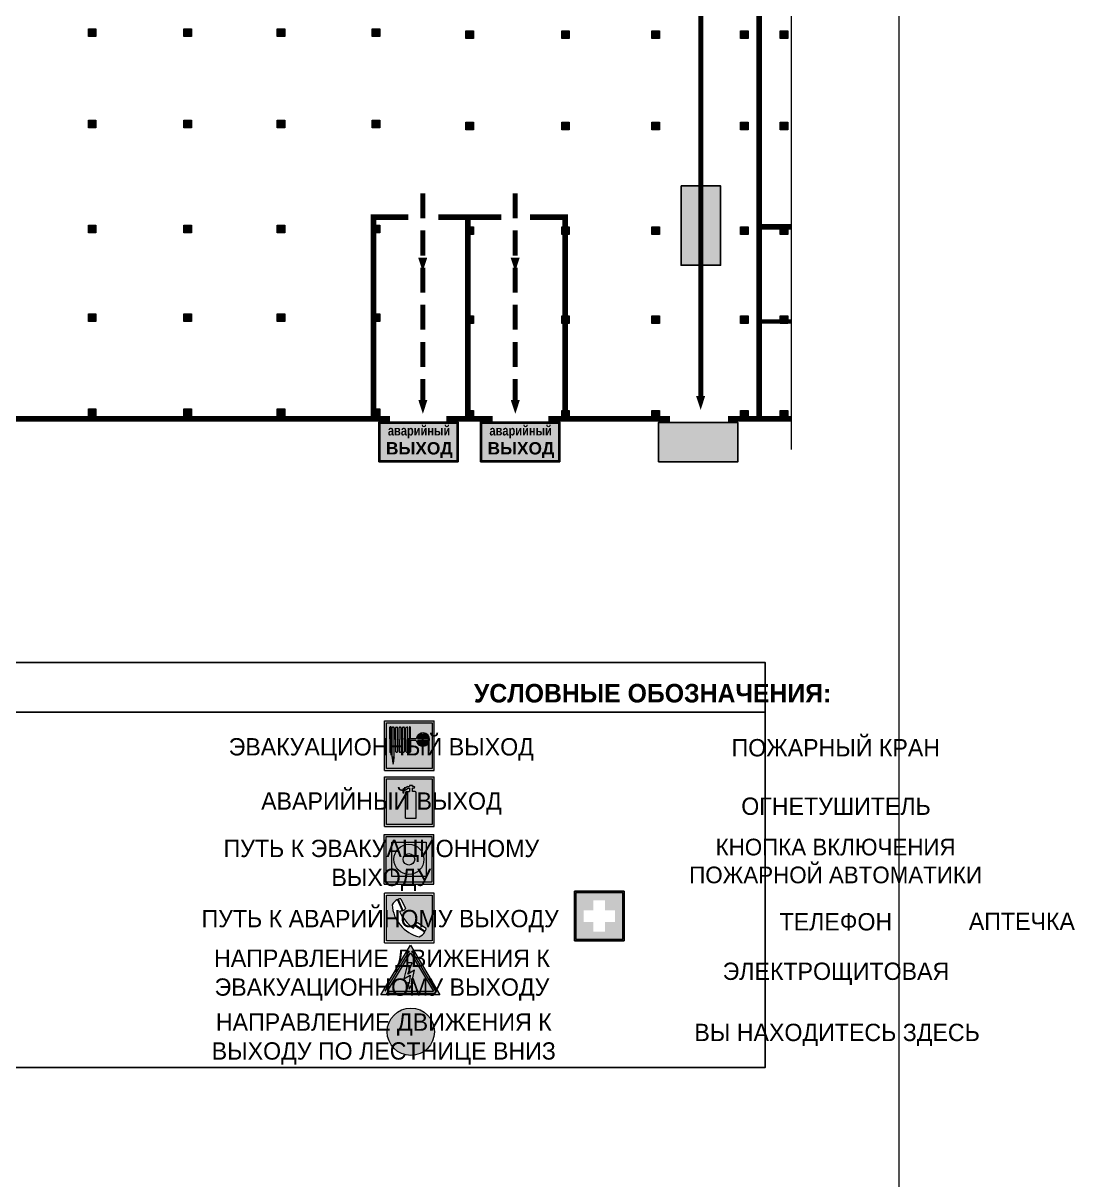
# Model space of a CAD drawing. Header units: millimetres. Extents: x 13810 to 67229, y 12374 to 21950.
# Drawn here: x 27735 to 27905, y 14159.5 to 14346.4 of the extents above; entities that cross this region are included whole.
import ezdxf

# ---------------------------------------------------------------- set-up
doc = ezdxf.new("R2010")
doc.units = ezdxf.units.MM
doc.linetypes.add('{ Wide Dash }', pattern=[12, 4, -2, 4, -2])
doc.layers.add('План_Штампы', color=7, linetype='Continuous')
doc.styles.add('обычный', font='arial.ttf')

# ---------------------------------------------------------------- blocks, each defined once
blk = doc.blocks.new('A$C3E6D3DDE')
at = {"lineweight": 5}
h = blk.add_hatch(color=40, dxfattribs=at)
h.paths.add_polyline_path([(24.1, 1.45), (16.46, -11.35), (31.74, -11.35)])
h.paths.add_polyline_path([(24.09, -0.46), (30.03, -10.41), (18.14, -10.41)], flags=16)
h.paths.add_polyline_path([(24.54, -3.08), (23.41, -6.02), (25.13, -5.01), (24.33, -8.5), (24.82, -8.27), (23.79, -9.86), (23.4, -8.04), (23.8, -8.43), (24.04, -6.29), (22.39, -7.25), (23.44, -3.08)], flags=0)
h = blk.add_hatch(color=256, dxfattribs=at)
h.paths.add_polyline_path([(24.37, 0.03, 0.567511), (23.82, 0.03), (17.59, -10.4, 0.582454), (17.86, -10.88), (30.32, -10.88, 0.582149), (30.6, -10.4)])
h.paths.add_polyline_path([(24.09, -0.46), (18.14, -10.41), (30.03, -10.41)], flags=16)
h.paths.add_polyline_path([(24.54, -3.08), (23.41, -6.02), (25.13, -5.01), (24.33, -8.5), (24.82, -8.27), (23.79, -9.86), (23.4, -8.04), (23.8, -8.43), (24.04, -6.29), (22.39, -7.25), (23.44, -3.08)], flags=0)
h = blk.add_hatch(color=40, dxfattribs=at)
h.paths.add_polyline_path([(24.09, -0.46), (18.14, -10.41), (30.03, -10.41)])
h.paths.add_polyline_path([(24.82, -8.27), (23.79, -9.86), (23.4, -8.04), (23.8, -8.43), (24.04, -6.29), (22.39, -7.25), (23.44, -3.08), (24.54, -3.08), (23.41, -6.02), (25.13, -5.01), (24.33, -8.5)], flags=16)
at = {"color": 40, "lineweight": 5}
for p, q in [((16.46, -11.35), (24.1, 1.45)), ((24.1, 1.45), (31.74, -11.35))]:
    blk.add_line(p, q, dxfattribs=at)
at = {"lineweight": 5}
for p, q in [((17.59, -10.4), (23.82, 0.03)), ((24.37, 0.03), (30.6, -10.4)), ((18.14, -10.41), (24.09, -0.46)), ((24.09, -0.46), (30.03, -10.41)), ((23.44, -3.08), (22.39, -7.25)), ((23.41, -6.02), (24.54, -3.08)), ((25.13, -5.01), (23.41, -6.02)), ((24.54, -3.08), (23.44, -3.08)), ((24.33, -8.5), (25.13, -5.01)), ((22.39, -7.25), (24.04, -6.29)), ((23.8, -8.43), (23.4, -8.04)), ((23.4, -8.04), (23.79, -9.86)), ((23.79, -9.86), (24.82, -8.27)), ((24.04, -6.29), (23.8, -8.43)), ((24.82, -8.27), (24.33, -8.5)), ((17.86, -10.88), (30.32, -10.88)), ((18.14, -10.41), (30.03, -10.41))]:
    blk.add_line(p, q, dxfattribs=at)
at = {"color": 50, "lineweight": 5}
blk.add_line((31.74, -11.35), (16.46, -11.35), dxfattribs=at)
blk = doc.blocks.new('A$C54414219')
at = {"true_color": 0xffffff}
h = blk.add_hatch(color=7, dxfattribs=at)
h.paths.add_polyline_path([(2.39, -9.45), (2.39, -18.3), (11.23, -18.3), (11.23, -9.45)], flags=0)
h.paths.add_polyline_path([(10.71, -13.87, -1), (2.92, -13.87, -1)], flags=0)
h.paths.add_polyline_path([(8.3, -13.87, -1), (5.33, -13.87, -1)], flags=0)
h.paths.add_polyline_path([(0.41, -7.47), (0.41, -20.27), (13.21, -20.27), (13.21, -7.47)])
h.paths.add_polyline_path([(0.92, -19.77), (12.71, -19.77), (12.71, -7.98), (0.92, -7.98)], flags=16)
h.paths.add_polyline_path([(11.23, -9.45), (11.23, -18.3), (2.39, -18.3), (2.39, -9.45)], flags=0)
at = {"lineweight": 5}
h = blk.add_hatch(color=242, dxfattribs=at)
h.paths.add_polyline_path([(12.71, -7.98), (0.92, -7.98), (0.92, -19.77), (12.71, -19.77)])
h.paths.add_polyline_path([(11.23, -18.3), (2.39, -18.3), (2.39, -9.45), (11.23, -9.45)], flags=16)
h.paths.add_polyline_path([(10.71, -13.87, -1), (2.92, -13.87, -1)], flags=0)
h.paths.add_polyline_path([(8.3, -13.87, -1), (5.33, -13.87, -1)], flags=0)
at = {"true_color": 0xffffff}
h = blk.add_hatch(color=7, dxfattribs=at)
h.paths.add_polyline_path([(2.39, -9.45), (2.39, -18.3), (11.23, -18.3), (11.23, -9.45)])
h.paths.add_polyline_path([(10.71, -13.87, -1), (2.92, -13.87, -1)], flags=16)
h.paths.add_polyline_path([(8.3, -13.87, -1), (5.33, -13.87, -1)], flags=0)
at = {"lineweight": 5}
h = blk.add_hatch(color=242, dxfattribs=at)
h.paths.add_polyline_path([(2.92, -13.87, 1), (10.71, -13.87, 1)])
h.paths.add_polyline_path([(8.3, -13.87, -1), (5.33, -13.87, -1)], flags=16)
at = {"color": 242, "lineweight": 5}
for p, q in [((0.41, -20.27), (0.41, -7.47)), ((0.41, -7.47), (13.21, -7.47)), ((0.41, -7.47), (13.21, -7.47)), ((13.21, -20.27), (13.21, -7.47)), ((0.41, -20.27), (13.21, -20.27))]:
    blk.add_line(p, q, dxfattribs=at)
for points in [[(0.92, -7.98), (12.71, -7.98), (12.71, -19.77), (0.92, -19.77)], [(2.39, -9.45), (11.23, -9.45), (11.23, -18.3), (2.39, -18.3)]]:
    blk.add_lwpolyline(points, close=True, dxfattribs=at)
for radius in [3.89, 1.49]:
    blk.add_circle((6.81, -13.87), radius, dxfattribs=at)
blk = doc.blocks.new('A$C456E1F9C')
at = {"lineweight": 5}
h = blk.add_hatch(color=242, dxfattribs=at)
h.paths.add_polyline_path([(0.51, -1.47), (0.51, -13.26), (12.29, -13.26), (12.29, -1.47)])
h.paths.add_polyline_path([(5.42, -4.95, -0.254479), (4.78, -5.4), (3.52, -2.53, -0.209735), (4.23, -2.4)], flags=16)
h.paths.add_polyline_path([(8.53, -8.6), (10.87, -10.17), (10.54, -10.76), (8.03, -9.13, -0.192251)], flags=16)
h.paths.add_polyline_path([(4.61, -5.49, 0.005518), (3.87, -5.72, 0.128647), (7.49, -10.01, 0.00809), (7.83, -9.33), (10.47, -10.97, -0.16736), (8.99, -12.25, -0.327862), (1.95, -3.95, -0.166952), (3.36, -2.62)], flags=16)
at = {"color": 242, "lineweight": 5}
for p, q in [((0, -13.77), (0, -0.97)), ((12.8, -0.97), (0, -0.97)), ((4.61, -5.49), (3.36, -2.62)), ((3.52, -2.53), (4.78, -5.4)), ((4.23, -2.4), (5.42, -4.95)), ((12.8, -13.77), (12.8, -0.97)), ((10.81, -10.12), (8.53, -8.6)), ((7.83, -9.33), (10.47, -10.97)), ((8.03, -9.13), (10.54, -10.76)), ((10.54, -10.76), (10.8, -10.3)), ((10.8, -10.3), (10.81, -10.12)), ((0, -13.77), (12.8, -13.77))]:
    blk.add_line(p, q, dxfattribs=at)
blk.add_lwpolyline([(0.51, -1.47), (12.29, -1.47), (12.29, -13.26), (0.51, -13.26)], close=True, dxfattribs=at)
for centre, radius, start, end in [((4.59, -5.34), 2.99, 114.2845, 152.1974), ((4.02, -3.27), 0.891, 76.3284, 123.7092), ((11.12, -3.31), 9.19, 183.9915, 256.6009), ((14.98, -39.1), 35.17, 107.1487, 108.4135), ((13.86, -0.94), 11.08, 205.5536, 234.8762), ((4.68, -4.59), 0.824, 276.9621, 334.0723), ((8.94, -9.5), 0.989, 114.4092, 157.9388), ((-13.31, 0.8), 23.44, 332.5487, 334.4027), ((7.87, -9.46), 3, 291.9291, 329.9329)]:
    blk.add_arc(centre, radius, start, end, dxfattribs=at)
blk = doc.blocks.new('A$C18900ED3')
h = blk.add_hatch(color=126)
h.paths.add_polyline_path([(-0.18, -0.18), (-7.02, -0.18), (-7.02, -7.02), (-0.18, -7.02)])
h.paths.add_polyline_path([(-5.89, -4.46), (-5.89, -2.77), (-4.46, -2.77), (-4.46, -1.31), (-2.77, -1.31), (-2.77, -2.77), (-1.33, -2.77), (-1.33, -4.46), (-2.77, -4.46), (-2.77, -5.89), (-4.46, -5.89), (-4.46, -4.46)], flags=16)
at = {"color": 126}
for p, q in [((-7.2, 0), (-7.2, -7.2)), ((0, 0), (-7.2, 0)), ((0, -7.2), (0, 0)), ((-7.02, -7.02), (-7.02, -0.18)), ((-7.02, -0.18), (-0.18, -0.18)), ((-0.18, -0.18), (-0.18, -7.02)), ((-7.2, -7.2), (0, -7.2)), ((-0.18, -7.02), (-7.02, -7.02))]:
    blk.add_line(p, q, dxfattribs=at)
blk = doc.blocks.new('A$C37112FD5')
at = {"true_color": 0xf5f5ff}
h = blk.add_hatch(color=7, dxfattribs=at)
h.dxf.hatch_style = 1
h.paths.add_polyline_path([(12.8, -7.4), (0, -7.4), (0, -20.2), (12.8, -20.2)])
h.paths.add_polyline_path([(12.29, -7.91), (12.29, -19.69), (0.51, -19.69), (0.51, -7.91)], flags=16)
h.paths.add_polyline_path([(4.98, -9.04, -0.42597), (5.17, -9.22), (5.17, -12.25), (5.17, -15.29, -0.432244), (4.98, -15.47), (4.83, -15.47, -0.42597), (4.64, -15.29), (4.64, -12.25), (4.64, -9.22, -0.432244), (4.83, -9.04)], flags=0)
h.paths.add_polyline_path([(4.28, -9.22), (4.28, -12.25), (4.28, -15.29, -0.432244), (4.09, -15.47), (3.94, -15.47, -0.42597), (3.75, -15.29), (3.75, -12.25), (3.75, -9.22, -0.432244), (3.94, -9.04), (4.09, -9.04, -0.42597)], flags=0)
h.paths.add_polyline_path([(5.72, -9.04), (5.87, -9.04, -0.42597), (6.06, -9.22), (6.06, -12.25), (6.06, -15.29, -0.432244), (5.87, -15.47), (5.72, -15.47, -0.42597), (5.53, -15.29), (5.53, -12.25), (5.53, -9.22, -0.432244)], flags=0)
h.paths.add_polyline_path([(6.42, -8.9), (6.5, -8.9, -0.42597), (6.69, -9.08), (6.69, -12.03), (8.21, -12.03, -15.824349), (8.21, -12.47), (6.69, -12.47), (6.69, -15.42, -0.432244), (6.5, -15.6), (6.42, -15.6)], flags=0)
h.paths.add_polyline_path([(3.39, -9.22), (3.39, -12.25), (3.39, -15.29, -0.432244), (3.2, -15.47), (3.05, -15.47, -0.42597), (2.85, -15.29), (2.85, -12.25), (2.85, -9.22, -0.432244), (3.05, -9.04), (3.2, -9.04, -0.42597)], flags=0)
h.paths.add_polyline_path([(2.5, -9.22), (2.5, -16.71), (1.96, -16.71), (1.96, -9.22, -0.432244), (2.15, -9.04), (2.31, -9.04, -0.42597)], flags=0)
h.paths.add_polyline_path([(1.61, -8.9), (1.61, -15.6), (1.57, -15.6, -0.42597), (1.37, -15.42), (1.37, -12.03), (1.37, -9.09, -0.432244), (1.57, -8.9)], flags=0)
h.paths.add_polyline_path([(9.76, -10.81), (9.76, -12.03), (8.49, -12.03, -0.336371)], flags=0)
h.paths.add_polyline_path([(8.49, -12.47), (9.76, -12.47), (9.76, -13.7, -0.336371)], flags=0)
h.paths.add_polyline_path([(10.11, -10.81, -0.336371), (11.38, -12.03), (10.11, -12.03)], flags=0)
h.paths.add_polyline_path([(10.11, -12.47), (11.38, -12.47, -0.336371), (10.11, -13.7)], flags=0)
h.paths.add_polyline_path([(2.5, -16.84), (2.5, -17.05), (1.97, -17.05), (1.97, -16.84)], flags=0)
h.paths.add_polyline_path([(2.5, -17.24, -0.033778), (2.24, -18.6, -0.033778), (1.97, -17.24)], flags=0)
h = blk.add_hatch(color=242)
h.dxf.hatch_style = 1
h.paths.add_polyline_path([(12.29, -7.91), (0.51, -7.91), (0.51, -19.69), (12.29, -19.69)])
h.paths.add_polyline_path([(6.42, -15.6), (6.42, -8.9), (6.5, -8.9, -0.42597), (6.69, -9.08), (6.69, -12.03), (8.21, -12.03, -15.824349), (8.21, -12.47), (6.69, -12.47), (6.69, -15.42, -0.432244), (6.5, -15.6)], flags=16)
h.paths.add_polyline_path([(5.87, -15.47), (5.72, -15.47, -0.42597), (5.53, -15.29), (5.53, -12.25), (5.53, -9.22, -0.432244), (5.72, -9.04), (5.87, -9.04, -0.42597), (6.06, -9.22), (6.06, -12.25), (6.06, -15.29, -0.432244)], flags=16)
h.paths.add_polyline_path([(4.98, -15.47), (4.83, -15.47, -0.42597), (4.64, -15.29), (4.64, -12.25), (4.64, -9.22, -0.432244), (4.83, -9.04), (4.98, -9.04, -0.42597), (5.17, -9.22), (5.17, -12.25), (5.17, -15.29, -0.432244)], flags=16)
h.paths.add_polyline_path([(4.09, -15.47), (3.94, -15.47, -0.42597), (3.75, -15.29), (3.75, -12.25), (3.75, -9.22, -0.432244), (3.94, -9.04), (4.09, -9.04, -0.42597), (4.28, -9.22), (4.28, -12.25), (4.28, -15.29, -0.432244)], flags=16)
h.paths.add_polyline_path([(3.2, -15.47), (3.05, -15.47, -0.42597), (2.85, -15.29), (2.85, -12.25), (2.85, -9.22, -0.432244), (3.05, -9.04), (3.2, -9.04, -0.42597), (3.39, -9.22), (3.39, -12.25), (3.39, -15.29, -0.432244)], flags=16)
h.paths.add_polyline_path([(2.5, -17.05), (1.97, -17.05), (1.97, -16.84), (2.5, -16.84)], flags=16)
h.paths.add_polyline_path([(2.5, -17.24, -0.033778), (2.24, -18.6, -0.033778), (1.97, -17.24)], flags=16)
h.paths.add_polyline_path([(2.5, -16.71), (1.96, -16.71), (1.96, -9.22, -0.432244), (2.15, -9.04), (2.31, -9.04, -0.42597), (2.5, -9.22)], flags=16)
h.paths.add_polyline_path([(1.61, -15.6), (1.57, -15.6, -0.42597), (1.37, -15.42), (1.37, -12.03), (1.37, -9.09, -0.432244), (1.57, -8.9), (1.61, -8.9)], flags=16)
h.paths.add_polyline_path([(8.49, -12.47), (9.76, -12.47), (9.76, -13.7, -0.336371)], flags=0)
h.paths.add_polyline_path([(10.11, -13.7), (10.11, -12.47), (11.38, -12.47, -0.336371)], flags=0)
h.paths.add_polyline_path([(8.49, -12.03, -0.336371), (9.76, -10.81), (9.76, -12.03)], flags=0)
h.paths.add_polyline_path([(10.11, -12.03), (10.11, -10.81, -0.336371), (11.38, -12.03)], flags=0)
h = blk.add_hatch(color=7, dxfattribs=at)
h.dxf.hatch_style = 1
h.paths.add_polyline_path([(1.61, -8.9), (1.57, -8.9, 0.432244), (1.37, -9.09), (1.37, -12.03), (1.37, -15.42, 0.42597), (1.57, -15.6), (1.61, -15.6)])
h.paths.add_polyline_path([(2.5, -9.22, 0.42597), (2.31, -9.04), (2.15, -9.04, 0.432244), (1.96, -9.22), (1.96, -16.71), (2.5, -16.71)])
h.paths.add_polyline_path([(2.5, -16.84), (1.97, -16.84), (1.97, -17.05), (2.5, -17.05)])
h.paths.add_polyline_path([(2.5, -17.24), (1.97, -17.24, 0.033778), (2.24, -18.6, 0.033778)])
h.paths.add_polyline_path([(3.39, -12.25), (3.39, -9.22, 0.42597), (3.2, -9.04), (3.05, -9.04, 0.432244), (2.85, -9.22), (2.85, -12.25), (2.85, -15.29, 0.42597), (3.05, -15.47), (3.2, -15.47, 0.432244), (3.39, -15.29)])
h.paths.add_polyline_path([(4.28, -12.25), (4.28, -9.22, 0.42597), (4.09, -9.04), (3.94, -9.04, 0.432244), (3.75, -9.22), (3.75, -12.25), (3.75, -15.29, 0.42597), (3.94, -15.47), (4.09, -15.47, 0.432244), (4.28, -15.29)])
h.paths.add_polyline_path([(5.17, -12.25), (5.17, -9.22, 0.42597), (4.98, -9.04), (4.83, -9.04, 0.432244), (4.64, -9.22), (4.64, -12.25), (4.64, -15.29, 0.42597), (4.83, -15.47), (4.98, -15.47, 0.432244), (5.17, -15.29)])
h.paths.add_polyline_path([(6.06, -12.25), (6.06, -9.22, 0.42597), (5.87, -9.04), (5.72, -9.04, 0.432244), (5.53, -9.22), (5.53, -12.25), (5.53, -15.29, 0.42597), (5.72, -15.47), (5.87, -15.47, 0.432244), (6.06, -15.29)])
h.paths.add_polyline_path([(6.69, -12.47), (8.21, -12.47, 15.824349), (8.21, -12.03), (6.69, -12.03), (6.69, -9.08, 0.42597), (6.5, -8.9), (6.42, -8.9), (6.42, -15.6), (6.5, -15.6, 0.432244), (6.69, -15.42)])
h.paths.add_polyline_path([(8.49, -12.47), (9.76, -12.47), (9.76, -13.7, -0.336371)], flags=16)
h.paths.add_polyline_path([(8.49, -12.03, -0.336371), (9.76, -10.81), (9.76, -12.03)], flags=16)
h.paths.add_polyline_path([(10.11, -12.47), (11.38, -12.47, -0.336371), (10.11, -13.7)], flags=16)
h.paths.add_polyline_path([(10.11, -12.03), (10.11, -10.81, -0.336371), (11.38, -12.03)], flags=16)
h = blk.add_hatch(color=242)
h.dxf.hatch_style = 1
h.paths.add_polyline_path([(9.76, -10.81, 0.336371), (8.49, -12.03), (9.76, -12.03)])
h.paths.add_polyline_path([(10.11, -10.81), (10.11, -12.03), (11.38, -12.03, 0.336371)])
h.paths.add_polyline_path([(11.38, -12.47), (10.11, -12.47), (10.11, -13.7, 0.336371)])
h.paths.add_polyline_path([(9.76, -12.47), (8.49, -12.47, 0.336371), (9.76, -13.7)])
at = {"color": 242, "lineweight": 5}
for p, q in [((0, -20.2), (0, -7.4)), ((0, -7.4), (12.8, -7.4)), ((1.57, -8.9), (1.61, -8.9)), ((1.61, -8.9), (1.61, -15.6)), ((6.42, -8.9), (6.42, -15.6)), ((6.5, -8.9), (6.42, -8.9)), ((12.8, -20.2), (12.8, -7.4)), ((1.37, -12.03), (1.37, -9.08)), ((1.96, -16.71), (1.96, -9.22)), ((2.15, -9.04), (2.31, -9.04)), ((2.5, -16.71), (2.5, -9.22)), ((2.85, -12.25), (2.85, -9.22)), ((3.05, -9.04), (3.2, -9.04)), ((3.39, -12.25), (3.39, -9.22)), ((3.75, -12.25), (3.75, -9.22)), ((3.94, -9.04), (4.09, -9.04)), ((4.28, -12.25), (4.28, -9.22)), ((4.64, -12.25), (4.64, -9.22)), ((4.83, -9.04), (4.98, -9.04)), ((5.17, -12.25), (5.17, -9.22)), ((5.53, -12.25), (5.53, -9.22)), ((5.72, -9.04), (5.87, -9.04)), ((6.06, -12.25), (6.06, -9.22)), ((6.69, -12.03), (6.69, -9.08)), ((9.76, -10.81), (9.76, -12.03)), ((10.11, -10.81), (10.11, -12.03)), ((1.37, -12.03), (1.37, -15.42)), ((2.85, -12.25), (2.85, -15.29)), ((3.39, -12.25), (3.39, -15.29)), ((3.75, -12.25), (3.75, -15.29)), ((4.28, -12.25), (4.28, -15.29)), ((4.64, -12.25), (4.64, -15.29)), ((5.17, -12.25), (5.17, -15.29)), ((5.53, -12.25), (5.53, -15.29)), ((6.06, -12.25), (6.06, -15.29)), ((8.21, -12.03), (6.69, -12.03)), ((8.21, -12.47), (6.69, -12.47)), ((6.69, -12.47), (6.69, -15.42)), ((9.76, -12.03), (8.49, -12.03)), ((9.76, -12.47), (8.49, -12.47)), ((9.76, -12.47), (9.76, -13.7)), ((11.38, -12.03), (10.11, -12.03)), ((11.38, -12.47), (10.11, -12.47)), ((10.11, -12.47), (10.11, -13.7)), ((1.57, -15.6), (1.61, -15.6)), ((1.96, -16.71), (2.5, -16.71)), ((1.97, -16.84), (2.5, -16.84)), ((1.97, -17.05), (1.97, -16.84)), ((2.5, -17.05), (1.97, -17.05)), ((1.97, -17.24), (2.5, -17.24)), ((2.5, -16.84), (2.5, -17.05)), ((3.05, -15.47), (3.2, -15.47)), ((3.94, -15.47), (4.09, -15.47)), ((4.83, -15.47), (4.98, -15.47)), ((5.72, -15.47), (5.87, -15.47)), ((6.42, -15.6), (6.5, -15.6)), ((0, -20.2), (12.8, -20.2))]:
    blk.add_line(p, q, dxfattribs=at)
blk.add_lwpolyline([(0.51, -7.91), (12.29, -7.91), (12.29, -19.69), (0.51, -19.69)], close=True, dxfattribs=at)
for centre, radius, start, end in [((1.56, -9.09), 0.182, 87.1027, 180.6071), ((6.51, -9.09), 0.182, 359.3929, 92.8973), ((2.15, -9.22), 0.182, 87.1027, 180.6071), ((2.32, -9.22), 0.182, 359.3929, 92.8973), ((3.04, -9.22), 0.182, 87.1027, 180.6071), ((3.21, -9.22), 0.182, 359.3929, 92.8973), ((3.93, -9.22), 0.182, 87.1027, 180.6071), ((4.1, -9.22), 0.182, 359.3929, 92.8973), ((4.82, -9.22), 0.182, 87.1027, 180.6071), ((4.99, -9.22), 0.182, 359.3929, 92.8973), ((5.71, -9.22), 0.182, 87.1027, 180.6071), ((5.88, -9.22), 0.182, 359.3929, 92.8973), ((9.93, -12.25), 1.74, 187.2319, 172.7681), ((9.93, -12.25), 1.46, 96.9927, 171.3585), ((9.93, -12.25), 1.46, 8.6415, 83.0073), ((9.93, -12.25), 1.46, 188.6415, 263.0073), ((9.93, -12.25), 1.46, 276.9927, 351.3585), ((1.56, -15.42), 0.182, 179.3929, 272.8973), ((12.17, -15.98), 10.27, 187.041, 194.7793), ((-7.7, -15.98), 10.27, 345.2207, 352.959), ((3.04, -15.29), 0.182, 179.3929, 272.8973), ((3.21, -15.29), 0.182, 267.1027, 0.6071), ((3.93, -15.29), 0.182, 179.3929, 272.8973), ((4.1, -15.29), 0.182, 267.1027, 0.6071), ((4.82, -15.29), 0.182, 179.3929, 272.8973), ((4.99, -15.29), 0.182, 267.1027, 0.6071), ((5.71, -15.29), 0.182, 179.3929, 272.8973), ((5.88, -15.29), 0.182, 267.1027, 0.6071), ((6.51, -15.42), 0.182, 267.1027, 0.6071)]:
    blk.add_arc(centre, radius, start, end, dxfattribs=at)
blk = doc.blocks.new('A$C3AD82952')
at = {"true_color": 0xf5f5ff}
h = blk.add_hatch(color=7, dxfattribs=at)
h.dxf.hatch_style = 1
h.paths.add_polyline_path([(8.21, 8.73, 0.414214), (7.89, 9.05), (7.22, 9.05), (7.22, 9.92), (7.59, 9.92, 1), (7.57, 10.36), (7.22, 10.36), (7.22, 10.6), (6.43, 10.6), (6.43, 10.36), (6.01, 10.36), (4.74, 9.59), (4.74, 8.69), (4.98, 8.73), (4.98, 9.26), (6.12, 9.91), (6.43, 9.91), (6.43, 9.05), (5.76, 9.05, 0.414214), (5.44, 8.73), (5.44, 2.2), (8.21, 2.2)], flags=0)
h.paths.add_polyline_path([(12.8, 12.8), (0, 12.8), (0, 0), (12.8, 0)])
h.paths.add_polyline_path([(0.51, 12.29), (12.29, 12.29), (12.29, 0.51), (0.51, 0.51)], flags=16)
h.paths.add_polyline_path([(4.74, 9.59), (6.01, 10.36), (6.43, 10.36), (6.43, 10.6), (7.22, 10.6), (7.22, 10.36), (7.59, 10.36, -0.94586), (7.59, 9.92), (7.22, 9.92), (7.22, 9.05), (7.89, 9.05, -0.414214), (8.21, 8.73), (8.21, 2.2), (5.44, 2.2), (5.44, 8.73, -0.414214), (5.76, 9.05), (6.43, 9.05), (6.43, 9.91), (6.12, 9.91), (4.98, 9.26), (4.98, 8.73), (4.74, 8.69)], flags=0)
h = blk.add_hatch(color=242)
h.dxf.hatch_style = 1
h.paths.add_polyline_path([(12.29, 12.29), (0.51, 12.29), (0.51, 0.51), (12.29, 0.51)])
h.paths.add_polyline_path([(4.74, 8.69), (4.74, 9.59), (6.01, 10.36), (6.43, 10.36), (6.43, 10.6), (7.22, 10.6), (7.22, 10.36), (7.59, 10.36, -0.94586), (7.59, 9.92), (7.22, 9.92), (7.22, 9.05), (7.89, 9.05, -0.414214), (8.21, 8.73), (8.21, 2.2), (5.44, 2.2), (5.44, 8.73, -0.414214), (5.76, 9.05), (6.43, 9.05), (6.43, 9.91), (6.12, 9.91), (4.98, 9.26), (4.98, 8.73)], flags=16)
h = blk.add_hatch(color=7, dxfattribs=at)
h.dxf.hatch_style = 1
h.paths.add_polyline_path([(8.21, 8.73, 0.414214), (7.89, 9.05), (7.22, 9.05), (7.22, 9.92), (7.59, 9.92, 1), (7.57, 10.36), (7.22, 10.36), (7.22, 10.6), (6.43, 10.6), (6.43, 10.36), (6.01, 10.36), (4.74, 9.59), (4.74, 8.69), (4.98, 8.73), (4.98, 9.26), (6.12, 9.91), (6.43, 9.91), (6.43, 9.05), (5.76, 9.05, 0.414214), (5.44, 8.73), (5.44, 2.2), (8.21, 2.2)])
at = {"color": 242, "lineweight": 5}
for p, q in [((0, 0), (0, 12.8)), ((0, 12.8), (12.8, 12.8)), ((12.8, 0), (12.8, 12.8)), ((6.01, 10.36), (4.74, 9.59)), ((4.74, 9.59), (4.74, 8.69)), ((4.98, 9.26), (6.12, 9.91)), ((4.98, 8.73), (4.98, 9.26)), ((5.76, 9.05), (6.43, 9.05)), ((6.01, 10.36), (6.43, 10.36)), ((6.12, 9.91), (6.43, 9.91)), ((7.22, 10.6), (6.43, 10.6)), ((6.43, 10.6), (6.43, 10.36)), ((6.43, 9.91), (6.43, 9.05)), ((7.22, 10.36), (7.22, 10.6)), ((7.59, 10.36), (7.22, 10.36)), ((7.22, 9.05), (7.22, 9.92)), ((7.59, 9.92), (7.22, 9.92)), ((7.89, 9.05), (7.22, 9.05)), ((4.74, 8.69), (4.98, 8.73)), ((5.44, 2.2), (5.44, 8.73)), ((8.21, 2.2), (8.21, 8.73)), ((0, 0), (12.8, 0)), ((5.44, 2.2), (8.21, 2.2))]:
    blk.add_line(p, q, dxfattribs=at)
blk.add_lwpolyline([(0.51, 12.29), (12.29, 12.29), (12.29, 0.51), (0.51, 0.51)], close=True, dxfattribs=at)
for centre, radius, start, end in [((5.76, 8.73), 0.32, 90, 180), ((7.58, 10.14), 0.223, 273.1875, 86.8125), ((7.89, 8.73), 0.32, 0, 90)]:
    blk.add_arc(centre, radius, start, end, dxfattribs=at)
blk = doc.blocks.new('A$C7B8C2D5B')
at = {"lineweight": 0}
h = blk.add_hatch(color=5, dxfattribs=at)
h.dxf.hatch_style = 1
h.paths.add_polyline_path([(1.397, -3.024, 1), (-2.112, -3.024, 1)])
at = {"color": 5, "lineweight": 0}
blk.add_circle((-0.358, -3.024), 1.755, dxfattribs=at)
blk = doc.blocks.new('A$C32E8229D')
at = {"true_color": 0xffffff}
blk.add_hatch(color=7, dxfattribs=at).paths.add_polyline_path([(0, 0), (0, -8), (16, -8), (16, 0)])
h = blk.add_hatch(color=126)
h.paths.add_polyline_path([(0.2, -0.2), (15.8, -0.2), (15.8, -7.8), (0.2, -7.8)])
h.paths.add_polyline_path([(13.49, -2.05), (12.08, -2.05), (11.37, -2.63, 0.162397), (11.29, -2.84), (11.29, -3.63), (10.35, -3.63), (10.35, -4.05), (11.68, -4.05), (11.68, -3.48), (12.26, -4.28), (11.29, -5.1), (11.29, -6.78), (11.85, -6.78), (11.85, -5.44), (12.8, -4.64), (12.8, -5.94), (14.46, -5.94), (14.46, -5.39), (13.45, -5.39), (13.45, -3.97), (12.46, -2.59), (13.15, -2.59), (13.69, -3.34), (14.18, -3)], flags=16)
h.paths.add_polyline_path([(10.74, -1.82, 1), (11.8, -1.82, 1)], flags=16)
h.paths.add_polyline_path([(9.39, -3.59), (5.99, -3.59), (6.56, -3.03), (5.91, -3.03), (5.1, -3.83), (5.91, -4.64), (6.56, -4.64), (5.99, -4.09), (9.39, -4.09)], flags=16)
h.paths.add_polyline_path([(4.29, -1.08), (1.72, -1.08), (1.72, -6.6), (4.29, -6.6)], flags=16)
at = {"color": 126}
blk.add_lwpolyline([(16, -8), (0, -8), (0, 0), (16, 0)], close=True, dxfattribs=at)
blk = doc.blocks.new('A$C7B4425F7')
at = {"true_color": 0xffffff}
blk.add_hatch(color=7, dxfattribs=at).paths.add_polyline_path([(0, 0), (-16, 0), (-16, -8), (0, -8)])
h = blk.add_hatch(color=126)
h.paths.add_polyline_path([(-0.2, -0.2), (-15.8, -0.2), (-15.8, -7.8), (-0.2, -7.8)])
h.paths.add_polyline_path([(-11.76, -2.03), (-11.76, -3.66), (-11.17, -3.66, -0.568275), (-11.17, -6.18), (-12.58, -6.18), (-12.58, -2.03)], flags=16)
h.paths.add_polyline_path([(-13.33, -4.12, -0.495768), (-13.59, -6.18), (-15.03, -6.18), (-15.03, -2.03), (-13.59, -2.03, -0.487973)], flags=16)
h.paths.add_polyline_path([(-10.25, -2.03), (-9.48, -2.03), (-9.48, -6.18), (-10.25, -6.18)], flags=16)
h.paths.add_polyline_path([(-13.84, -3.69), (-14.24, -3.69), (-14.24, -3.03), (-13.9, -3.03, -0.692621)], flags=0)
h.paths.add_polyline_path([(-9.15, -2.03), (-8.4, -2.03), (-8.04, -3.07), (-7.68, -2.03), (-6.93, -2.03), (-7.64, -4.1), (-6.93, -6.18), (-7.68, -6.18), (-8.04, -5.14), (-8.4, -6.18), (-9.15, -6.18), (-8.44, -4.1)], flags=16)
h.paths.add_polyline_path([(-11.76, -4.46), (-11.42, -4.46, -0.692621), (-11.36, -5.12), (-11.76, -5.12)], flags=0)
h.paths.add_polyline_path([(-13.9, -5.2), (-14.24, -5.2), (-14.24, -4.55), (-13.84, -4.55, -0.708038)], flags=0)
edge = h.paths.add_edge_path(flags=16)
edge.add_ellipse((-5.51, -4.08), major_axis=(0, 2.05), ratio=0.586184, start_angle=0, end_angle=360)
edge = h.paths.add_edge_path(flags=0)
edge.add_ellipse((-5.51, -4.08), major_axis=(0, 1.14), ratio=0.454828, start_angle=0, end_angle=360)
h.paths.add_polyline_path([(-4.13, -4.96, 0.377264), (-3.48, -4.52, 0.0555), (-3.16, -2.03), (-1.66, -2.03), (-1.66, -4.96), (-0.96, -4.96), (-0.96, -7.01), (-1.75, -7.01), (-1.75, -6.18), (-3.3, -6.18), (-3.3, -7.02), (-4.13, -7.02)], flags=16)
h.paths.add_polyline_path([(-2.73, -2.91), (-2.28, -2.91), (-2.28, -4.96), (-3.05, -4.96, 0.079136)], flags=0)
at = {"color": 126}
blk.add_lwpolyline([(-16, -8), (0, -8), (0, 0), (-16, 0)], close=True, dxfattribs=at)
blk = doc.blocks.new('A$C41C009D9')
at = {"true_color": 0xffffff}
blk.add_hatch(color=7, dxfattribs=at).paths.add_polyline_path([(0, 8), (-16, 8), (-16, 0), (0, 0)])
h = blk.add_hatch(color=126)
h.dxf.hatch_style = 1
h.paths.add_polyline_path([(-15.8, 7.8), (-15.8, 0.2), (-0.2, 0.2), (-0.2, 7.8)])
at = {"color": 126}
for points in [[(-16, 0), (0, 0), (0, 8), (-16, 8)], [(-16, 0), (0, 0), (0, 8), (-16, 8)], [(-15.8, 7.8), (-0.2, 7.8), (-0.2, 0.2), (-15.8, 0.2)]]:
    blk.add_lwpolyline(points, close=True, dxfattribs=at)
at = {"color": 7, "true_color": 0xffffff, "insert": (-15.8, 7.3), "char_height": 2.5, "width": 15.5999, "attachment_point": 1, "style": 'обычный'}
blk.add_mtext('\\pi1.6133;{\\fArial|b1|i0|c204|p34;\\H0.8x;\\W0.8;аварийный\\H1.25x;\\W1;\\P\\pi1.2327;ВЫХОД}', dxfattribs=at)

msp = doc.modelspace()

# ---------------------------------------------------------------- hatches: boundary and pattern name
at = {"lineweight": 0}
h = msp.add_hatch(color=256, dxfattribs=at)
h.dxf.hatch_style = 1
h.paths.add_polyline_path([(27745.59, 14345.49), (27745.59, 14344.26), (27746.82, 14344.26), (27746.82, 14345.49)])
h = msp.add_hatch(color=256, dxfattribs=at)
h.dxf.hatch_style = 1
h.paths.add_polyline_path([(27761.02, 14345.49), (27761.02, 14344.26), (27762.24, 14344.26), (27762.24, 14345.49)])
h = msp.add_hatch(color=256, dxfattribs=at)
h.dxf.hatch_style = 1
h.paths.add_polyline_path([(27776.1, 14345.49), (27776.1, 14344.26), (27777.32, 14344.26), (27777.32, 14345.49)])
h = msp.add_hatch(color=256, dxfattribs=at)
h.dxf.hatch_style = 1
h.paths.add_polyline_path([(27791.46, 14345.49), (27791.46, 14344.26), (27792.68, 14344.26), (27792.68, 14345.49)])
h = msp.add_hatch(color=256, dxfattribs=at)
h.dxf.hatch_style = 1
h.paths.add_polyline_path([(27806.6, 14345.18), (27806.6, 14343.95), (27807.82, 14343.95), (27807.82, 14345.18)])
h = msp.add_hatch(color=256, dxfattribs=at)
h.dxf.hatch_style = 1
h.paths.add_polyline_path([(27822.09, 14345.18), (27822.09, 14343.95), (27823.31, 14343.95), (27823.31, 14345.18)])
h = msp.add_hatch(color=256, dxfattribs=at)
h.dxf.hatch_style = 1
h.paths.add_polyline_path([(27836.65, 14345.18), (27836.65, 14343.95), (27837.87, 14343.95), (27837.87, 14345.18)])
h = msp.add_hatch(color=256, dxfattribs=at)
h.dxf.hatch_style = 1
h.paths.add_polyline_path([(27851, 14345.18), (27851, 14343.95), (27852.22, 14343.95), (27852.22, 14345.18)])
h = msp.add_hatch(color=256, dxfattribs=at)
h.dxf.hatch_style = 1
h.paths.add_polyline_path([(27857.39, 14345.18), (27857.39, 14343.95), (27858.61, 14343.95), (27858.61, 14345.18)])
h = msp.add_hatch(color=256, dxfattribs=at)
h.dxf.hatch_style = 1
h.paths.add_polyline_path([(27745.59, 14330.74), (27745.59, 14329.5), (27746.82, 14329.5), (27746.82, 14330.74)])
h = msp.add_hatch(color=256, dxfattribs=at)
h.dxf.hatch_style = 1
h.paths.add_polyline_path([(27761.02, 14330.74), (27761.02, 14329.5), (27762.24, 14329.5), (27762.24, 14330.74)])
h = msp.add_hatch(color=256, dxfattribs=at)
h.dxf.hatch_style = 1
h.paths.add_polyline_path([(27776.1, 14330.74), (27776.1, 14329.5), (27777.32, 14329.5), (27777.32, 14330.74)])
h = msp.add_hatch(color=256, dxfattribs=at)
h.dxf.hatch_style = 1
h.paths.add_polyline_path([(27791.46, 14330.74), (27791.46, 14329.5), (27792.68, 14329.5), (27792.68, 14330.74)])
h = msp.add_hatch(color=256, dxfattribs=at)
h.dxf.hatch_style = 1
h.paths.add_polyline_path([(27806.6, 14330.43), (27806.6, 14329.2), (27807.82, 14329.2), (27807.82, 14330.43)])
h = msp.add_hatch(color=256, dxfattribs=at)
h.dxf.hatch_style = 1
h.paths.add_polyline_path([(27822.09, 14330.43), (27822.09, 14329.2), (27823.31, 14329.2), (27823.31, 14330.43)])
h = msp.add_hatch(color=256, dxfattribs=at)
h.dxf.hatch_style = 1
h.paths.add_polyline_path([(27836.65, 14330.43), (27836.65, 14329.2), (27837.87, 14329.2), (27837.87, 14330.43)])
h = msp.add_hatch(color=256, dxfattribs=at)
h.dxf.hatch_style = 1
h.paths.add_polyline_path([(27851, 14330.43), (27851, 14329.2), (27852.22, 14329.2), (27852.22, 14330.43)])
h = msp.add_hatch(color=256, dxfattribs=at)
h.dxf.hatch_style = 1
h.paths.add_polyline_path([(27857.39, 14330.43), (27857.39, 14329.2), (27858.61, 14329.2), (27858.61, 14330.43)])
h = msp.add_hatch(color=256, dxfattribs=at)
h.dxf.hatch_style = 1
h.paths.add_polyline_path([(27745.59, 14313.79), (27745.59, 14312.56), (27746.82, 14312.56), (27746.82, 14313.79)])
h = msp.add_hatch(color=256, dxfattribs=at)
h.dxf.hatch_style = 1
h.paths.add_polyline_path([(27761.02, 14313.79), (27761.02, 14312.56), (27762.24, 14312.56), (27762.24, 14313.79)])
h = msp.add_hatch(color=256, dxfattribs=at)
h.dxf.hatch_style = 1
h.paths.add_polyline_path([(27776.1, 14313.79), (27776.1, 14312.56), (27777.32, 14312.56), (27777.32, 14313.79)])
h = msp.add_hatch(color=256, dxfattribs=at)
h.dxf.hatch_style = 1
h.paths.add_polyline_path([(27791.46, 14313.79), (27791.46, 14312.56), (27792.68, 14312.56), (27792.68, 14313.79)])
h = msp.add_hatch(color=256, dxfattribs=at)
h.dxf.hatch_style = 1
h.paths.add_polyline_path([(27806.6, 14313.49), (27806.6, 14312.26), (27807.82, 14312.26), (27807.82, 14313.49)])
h = msp.add_hatch(color=256, dxfattribs=at)
h.dxf.hatch_style = 1
h.paths.add_polyline_path([(27822.09, 14313.49), (27822.09, 14312.26), (27823.31, 14312.26), (27823.31, 14313.49)])
h = msp.add_hatch(color=256, dxfattribs=at)
h.dxf.hatch_style = 1
h.paths.add_polyline_path([(27836.65, 14313.49), (27836.65, 14312.26), (27837.87, 14312.26), (27837.87, 14313.49)])
h = msp.add_hatch(color=256, dxfattribs=at)
h.dxf.hatch_style = 1
h.paths.add_polyline_path([(27851, 14313.49), (27851, 14312.26), (27852.22, 14312.26), (27852.22, 14313.49)])
h = msp.add_hatch(color=256, dxfattribs=at)
h.dxf.hatch_style = 1
h.paths.add_polyline_path([(27857.39, 14313.49), (27857.39, 14312.26), (27858.61, 14312.26), (27858.61, 14313.49)])
h = msp.add_hatch(color=256, dxfattribs=at)
h.dxf.hatch_style = 1
h.paths.add_polyline_path([(27745.59, 14299.45), (27745.59, 14298.22), (27746.82, 14298.22), (27746.82, 14299.45)])
h = msp.add_hatch(color=256, dxfattribs=at)
h.dxf.hatch_style = 1
h.paths.add_polyline_path([(27761.02, 14299.45), (27761.02, 14298.22), (27762.24, 14298.22), (27762.24, 14299.45)])
h = msp.add_hatch(color=256, dxfattribs=at)
h.dxf.hatch_style = 1
h.paths.add_polyline_path([(27776.1, 14299.45), (27776.1, 14298.22), (27777.32, 14298.22), (27777.32, 14299.45)])
h = msp.add_hatch(color=256, dxfattribs=at)
h.dxf.hatch_style = 1
h.paths.add_polyline_path([(27791.46, 14299.45), (27791.46, 14298.22), (27792.68, 14298.22), (27792.68, 14299.45)])
h = msp.add_hatch(color=256, dxfattribs=at)
h.dxf.hatch_style = 1
h.paths.add_polyline_path([(27806.6, 14299.14), (27806.6, 14297.91), (27807.82, 14297.91), (27807.82, 14299.14)])
h = msp.add_hatch(color=256, dxfattribs=at)
h.dxf.hatch_style = 1
h.paths.add_polyline_path([(27822.09, 14299.14), (27822.09, 14297.91), (27823.31, 14297.91), (27823.31, 14299.14)])
h = msp.add_hatch(color=256, dxfattribs=at)
h.dxf.hatch_style = 1
h.paths.add_polyline_path([(27836.65, 14299.14), (27836.65, 14297.91), (27837.87, 14297.91), (27837.87, 14299.14)])
h = msp.add_hatch(color=256, dxfattribs=at)
h.dxf.hatch_style = 1
h.paths.add_polyline_path([(27851, 14299.14), (27851, 14297.91), (27852.22, 14297.91), (27852.22, 14299.14)])
h = msp.add_hatch(color=256, dxfattribs=at)
h.dxf.hatch_style = 1
h.paths.add_polyline_path([(27857.39, 14299.14), (27857.39, 14297.91), (27858.61, 14297.91), (27858.61, 14299.14)])
h = msp.add_hatch(color=256, dxfattribs=at)
h.dxf.hatch_style = 1
h.paths.add_polyline_path([(27745.59, 14284.12), (27745.59, 14282.89), (27746.82, 14282.89), (27746.82, 14284.12)])
h = msp.add_hatch(color=256, dxfattribs=at)
h.dxf.hatch_style = 1
h.paths.add_polyline_path([(27761.02, 14284.12), (27761.02, 14282.89), (27762.24, 14282.89), (27762.24, 14284.12)])
h = msp.add_hatch(color=256, dxfattribs=at)
h.dxf.hatch_style = 1
h.paths.add_polyline_path([(27776.1, 14284.12), (27776.1, 14282.89), (27777.32, 14282.89), (27777.32, 14284.12)])
h = msp.add_hatch(color=256, dxfattribs=at)
h.dxf.hatch_style = 1
h.paths.add_polyline_path([(27791.46, 14284.12), (27791.46, 14282.89), (27792.68, 14282.89), (27792.68, 14284.12)])
h = msp.add_hatch(color=256, dxfattribs=at)
h.dxf.hatch_style = 1
h.paths.add_polyline_path([(27806.6, 14283.82), (27806.6, 14282.59), (27807.82, 14282.59), (27807.82, 14283.82)])
h = msp.add_hatch(color=256, dxfattribs=at)
h.dxf.hatch_style = 1
h.paths.add_polyline_path([(27822.09, 14283.82), (27822.09, 14282.59), (27823.31, 14282.59), (27823.31, 14283.82)])
h = msp.add_hatch(color=256, dxfattribs=at)
h.dxf.hatch_style = 1
h.paths.add_polyline_path([(27836.65, 14283.82), (27836.65, 14282.59), (27837.87, 14282.59), (27837.87, 14283.82)])
h = msp.add_hatch(color=256, dxfattribs=at)
h.dxf.hatch_style = 1
h.paths.add_polyline_path([(27851, 14283.82), (27851, 14282.59), (27852.22, 14282.59), (27852.22, 14283.82)])
h = msp.add_hatch(color=256, dxfattribs=at)
h.dxf.hatch_style = 1
h.paths.add_polyline_path([(27857.39, 14283.82), (27857.39, 14282.59), (27858.61, 14282.59), (27858.61, 14283.82)])

# ---------------------------------------------------------------- linework, layer by layer
at = {"color": 126, "lineweight": 0, "true_color": 0x008754}
msp.add_lwpolyline([(27276.58, 14547.45), (27876.58, 14547.45), (27876.58, 14152.45), (27276.58, 14152.45)], close=True, dxfattribs=at)
at = {"lineweight": 0}
msp.add_lwpolyline([(27859.2, 14455.12), (27859.2, 14277.53)], dxfattribs=at)
at = {"color": 126, "lineweight": 100, "true_color": 0x008754}
msp.add_lwpolyline([(27844.57, 14286.07), (27844.57, 14431.93), (27825.68, 14431.93), (27825.68, 14450.92)], dxfattribs=at)
at = {"lineweight": 0}
for points, const_width in [([(27854.02, 14424.28), (27854.02, 14282.49)], 0.924), ([(27797.31, 14315.05), (27791.68, 14315.05), (27791.68, 14282.26)], 0.924), ([(27812.31, 14315.05), (27802.13, 14315.05)], 0.924), ([(27806.94, 14282.47), (27806.94, 14315.05)], 0.924), ([(27822.65, 14282.47), (27822.65, 14315.05), (27816.99, 14315.05)], 0.924), ([(27859.2, 14313.49), (27854.02, 14313.49)], 0.924), ([(27859.2, 14298.21), (27854.14, 14298.21)], 0.693), ([(27794.36, 14282.49), (27681.56, 14282.49)], 0.924), ([(27810.93, 14282.49), (27803.46, 14282.49)], 0.924), ([(27839.58, 14282.49), (27819.95, 14282.49)], 0.924), ([(27859.2, 14282.49), (27848.95, 14282.49)], 0.924)]:
    msp.add_lwpolyline(points, dxfattribs=dict(at, const_width=const_width))
for points in [[(27746.82, 14344.26), (27745.59, 14344.26), (27745.59, 14345.49), (27746.82, 14345.49)], [(27762.24, 14344.26), (27761.02, 14344.26), (27761.02, 14345.49), (27762.24, 14345.49)], [(27777.32, 14344.26), (27776.1, 14344.26), (27776.1, 14345.49), (27777.32, 14345.49)], [(27792.68, 14344.26), (27791.46, 14344.26), (27791.46, 14345.49), (27792.68, 14345.49)], [(27807.82, 14343.95), (27806.6, 14343.95), (27806.6, 14345.18), (27807.82, 14345.18)], [(27823.31, 14343.95), (27822.09, 14343.95), (27822.09, 14345.18), (27823.31, 14345.18)], [(27837.87, 14343.95), (27836.65, 14343.95), (27836.65, 14345.18), (27837.87, 14345.18)], [(27852.22, 14343.95), (27851, 14343.95), (27851, 14345.18), (27852.22, 14345.18)], [(27858.61, 14343.95), (27857.39, 14343.95), (27857.39, 14345.18), (27858.61, 14345.18)], [(27746.82, 14329.5), (27745.59, 14329.5), (27745.59, 14330.74), (27746.82, 14330.74)], [(27762.24, 14329.5), (27761.02, 14329.5), (27761.02, 14330.74), (27762.24, 14330.74)], [(27777.32, 14329.5), (27776.1, 14329.5), (27776.1, 14330.74), (27777.32, 14330.74)], [(27792.68, 14329.5), (27791.46, 14329.5), (27791.46, 14330.74), (27792.68, 14330.74)], [(27807.82, 14329.2), (27806.6, 14329.2), (27806.6, 14330.43), (27807.82, 14330.43)], [(27823.31, 14329.2), (27822.09, 14329.2), (27822.09, 14330.43), (27823.31, 14330.43)], [(27837.87, 14329.2), (27836.65, 14329.2), (27836.65, 14330.43), (27837.87, 14330.43)], [(27852.22, 14329.2), (27851, 14329.2), (27851, 14330.43), (27852.22, 14330.43)], [(27858.61, 14329.2), (27857.39, 14329.2), (27857.39, 14330.43), (27858.61, 14330.43)], [(27746.82, 14312.56), (27745.59, 14312.56), (27745.59, 14313.79), (27746.82, 14313.79)], [(27762.24, 14312.56), (27761.02, 14312.56), (27761.02, 14313.79), (27762.24, 14313.79)], [(27777.32, 14312.56), (27776.1, 14312.56), (27776.1, 14313.79), (27777.32, 14313.79)], [(27792.68, 14312.56), (27791.46, 14312.56), (27791.46, 14313.79), (27792.68, 14313.79)], [(27807.82, 14312.26), (27806.6, 14312.26), (27806.6, 14313.49), (27807.82, 14313.49)], [(27823.31, 14312.26), (27822.09, 14312.26), (27822.09, 14313.49), (27823.31, 14313.49)], [(27837.87, 14312.26), (27836.65, 14312.26), (27836.65, 14313.49), (27837.87, 14313.49)], [(27852.22, 14312.26), (27851, 14312.26), (27851, 14313.49), (27852.22, 14313.49)], [(27858.61, 14312.26), (27857.39, 14312.26), (27857.39, 14313.49), (27858.61, 14313.49)], [(27746.82, 14298.22), (27745.59, 14298.22), (27745.59, 14299.45), (27746.82, 14299.45)], [(27762.24, 14298.22), (27761.02, 14298.22), (27761.02, 14299.45), (27762.24, 14299.45)], [(27777.32, 14298.22), (27776.1, 14298.22), (27776.1, 14299.45), (27777.32, 14299.45)], [(27792.68, 14298.22), (27791.46, 14298.22), (27791.46, 14299.45), (27792.68, 14299.45)], [(27807.82, 14297.91), (27806.6, 14297.91), (27806.6, 14299.14), (27807.82, 14299.14)], [(27823.31, 14297.91), (27822.09, 14297.91), (27822.09, 14299.14), (27823.31, 14299.14)], [(27837.87, 14297.91), (27836.65, 14297.91), (27836.65, 14299.14), (27837.87, 14299.14)], [(27852.22, 14297.91), (27851, 14297.91), (27851, 14299.14), (27852.22, 14299.14)], [(27858.61, 14297.91), (27857.39, 14297.91), (27857.39, 14299.14), (27858.61, 14299.14)], [(27746.82, 14282.89), (27745.59, 14282.89), (27745.59, 14284.12), (27746.82, 14284.12)], [(27762.24, 14282.89), (27761.02, 14282.89), (27761.02, 14284.12), (27762.24, 14284.12)], [(27777.32, 14282.89), (27776.1, 14282.89), (27776.1, 14284.12), (27777.32, 14284.12)], [(27792.68, 14282.89), (27791.46, 14282.89), (27791.46, 14284.12), (27792.68, 14284.12)], [(27807.82, 14282.59), (27806.6, 14282.59), (27806.6, 14283.82), (27807.82, 14283.82)], [(27823.31, 14282.59), (27822.09, 14282.59), (27822.09, 14283.82), (27823.31, 14283.82)], [(27837.87, 14282.59), (27836.65, 14282.59), (27836.65, 14283.82), (27837.87, 14283.82)], [(27852.22, 14282.59), (27851, 14282.59), (27851, 14283.82), (27852.22, 14283.82)], [(27858.61, 14282.59), (27857.39, 14282.59), (27857.39, 14283.82), (27858.61, 14283.82)]]:
    msp.add_lwpolyline(points, close=True, dxfattribs=at)
at = {"color": 126, "linetype": '{ Wide Dash }', "lineweight": 100, "true_color": 0x008754}
for points in [[(27799.65, 14318.9), (27799.65, 14285.21)], [(27814.59, 14318.9), (27814.59, 14285.21)]]:
    msp.add_lwpolyline(points, dxfattribs=at)
for points in [[(27711.19, 14235.09), (27854.96, 14235.09), (27854.96, 14243.14), (27711.19, 14243.14)], [(27711.19, 14235.09), (27854.96, 14235.09), (27854.96, 14177.69), (27711.19, 14177.69)]]:
    msp.add_lwpolyline(points, close=True)
at = {"layer": 'План_Штампы', "color": 126, "true_color": 0x008754}
for points in [[(27798.89, 14308.55), (27800.36, 14308.55), (27799.63, 14306.29)], [(27813.83, 14308.55), (27815.3, 14308.55), (27814.58, 14306.29)], [(27798.91, 14285.56), (27800.38, 14285.56), (27799.66, 14283.29)], [(27813.85, 14285.56), (27815.33, 14285.56), (27814.6, 14283.29)], [(27843.8, 14286.18), (27845.27, 14286.18), (27844.55, 14283.92)]]:
    msp.add_solid(points, dxfattribs=at)

# ---------------------------------------------------------------- block references
for name, p, xscale, yscale, zscale in [('A$C41C009D9', (27805.34, 14275.56), 0.8, 0.8, 0.8), ('A$C41C009D9', (27821.76, 14275.56), 0.8, 0.8, 0.8), ('A$C37112FD5', (27793.45, 14238.33), 0.6249984004534781, 0.6249984004534781, 0.6249984004534781), ('A$C3AD82952', (27793.45, 14216.63), 0.625, 0.625, 0.625), ('A$C54414219', (27793.14, 14220), 0.625, 0.625, 0.625), ('A$C18900ED3', (27832.18, 14206.17), 1.111111111007631, 1.111111111007631, 1.111111111007631), ('A$C456E1F9C', (27793.45, 14206.46), 0.625, 0.625, 0.625), ('A$C3E6D3DDE', (27782.58, 14196.53), 0.625, 0.625, 0.625), ('A$C7B8C2D5B', (27798.48, 14190.06), 2.177419353276491, 2.177419353276491, 2.177419353276491)]:
    msp.add_blockref(name, p, dxfattribs=dict(xscale=xscale, yscale=yscale, zscale=zscale))
at = {"layer": 'План_Штампы', "color": 126, "true_color": 0x008754, "xscale": -0.8, "yscale": 0.8, "zscale": 0.8, "rotation": 270}
msp.add_blockref('A$C32E8229D', (27847.77, 14307.31), dxfattribs=at)
at = {"layer": 'План_Штампы', "xscale": 0.8, "yscale": 0.8, "zscale": 0.8}
msp.add_blockref('A$C7B4425F7', (27850.55, 14281.92), dxfattribs=at)

# ---------------------------------------------------------------- texts
at = {"lineweight": 0, "attachment_point": 5, "style": 'обычный'}
for s, insert, char_height, width in [('{\\fProxima Nova Rg|b1|i0|c204|p2;УСЛОВНЫЕ ОБОЗНАЧЕНИЯ:\\H1.1997x; }', (27836.78, 14238.15), 3, 175.1736), ('\\pi-8.4,l8.4,t8.4;{\\fProxima Nova Rg|b0|i0|c204|p2;ЭВАКУАЦИОННЫЙ ВЫХОД\\H1.6404x; }', (27792.93, 14229.1), 2.8, 126.6484), ('\\pi-8.4,l8.4,t8.4;{\\fProxima Nova Rg|b0|i0|c204|p2;ПОЖАРНЫЙ КРАН\\H1.6404x; }', (27866.39, 14229.34), 2.8, 126.6484), ('\\pi-8.4,l8.4,t8.4;{\\fProxima Nova Rg|b0|i0|c204|p2;АВАРИЙНЫЙ ВЫХОД\\H1.6404x; }', (27792.95, 14220.34), 2.8, 126.6484), ('\\pi-8.4,l8.4,t8.4;{\\fProxima Nova Rg|b0|i0|c204|p2;ОГНЕТУШИТЕЛЬ\\H1.1997x; }', (27866.42, 14219.89), 2.8, 126.6484), ('\\pi-8.4,l8.4,t8.4;{\\fProxima Nova Rg|b0|i0|c204|p2;ПУТЬ К ЭВАКУАЦИОННОМУ \\PВЫХОДУ }', (27792.94, 14210.35), 2.8, 126.6484), ('\\pi-8.1,l8.1,t8.1;{\\fProxima Nova Rg|b0|i0|c204|p2;КНОПКА ВКЛЮЧЕНИЯ\\PПОЖАРНОЙ АВТОМАТИКИ}', (27866.36, 14211.04), 2.7, 126.6484), ('\\pi-8.4,l8.4,t8.4;{\\fProxima Nova Rg|b0|i0|c204|p2;ПУТЬ К АВАРИЙНОМУ ВЫХОДУ \\H1.6404x; }', (27792.75, 14201.35), 2.8, 126.6484), ('\\pi-8.4,l8.4,t8.4;{\\fProxima Nova Rg|b0|i0|c204|p2;ТЕЛЕФОН\\H1.1997x; }', (27866.4, 14201.22), 2.8, 126.6484), ('\\pi-8.4,l8.4,t8.4;{\\fProxima Nova Rg|b0|i0|c204|p2;АПТЕЧКА\\H1.1667x; }', (27896.46, 14201.31), 2.8, 126.6484), ('\\pi-8.4,l8.4,t8.4;{\\fProxima Nova Rg|b0|i0|c204|p2;НАПРАВЛЕНИЕ ДВИЖЕНИЯ К \\PЭВАКУАЦИОННОМУ ВЫХОДУ}', (27793.04, 14192.62), 2.8, 126.6484), ('\\pi-8.4,l8.4,t8.4;{\\fProxima Nova Rg|b0|i0|c204|p2;ЭЛЕКТРОЩИТОВАЯ\\H1.1997x; }', (27866.41, 14192.84), 2.8, 126.6484), ('\\pi-8.4,l8.4,t8.4;{\\fProxima Nova Rg|b0|i0|c204|p2;НАПРАВЛЕНИЕ ДВИЖЕНИЯ К \\PВЫХОДУ ПО ЛЕСТНИЦЕ ВНИЗ}', (27793.33, 14182.3), 2.8, 126.6484), ('\\pi-8.4,l8.4,t8.4;{\\fProxima Nova Rg|b0|i0|c204|p2;ВЫ НАХОДИТЕСЬ ЗДЕСЬ\\H1.1997x; }', (27866.6, 14182.96), 2.8, 126.6484)]:
    msp.add_mtext(s, dxfattribs=dict(at, insert=insert, char_height=char_height, width=width))

doc.saveas('drawing.dxf')
